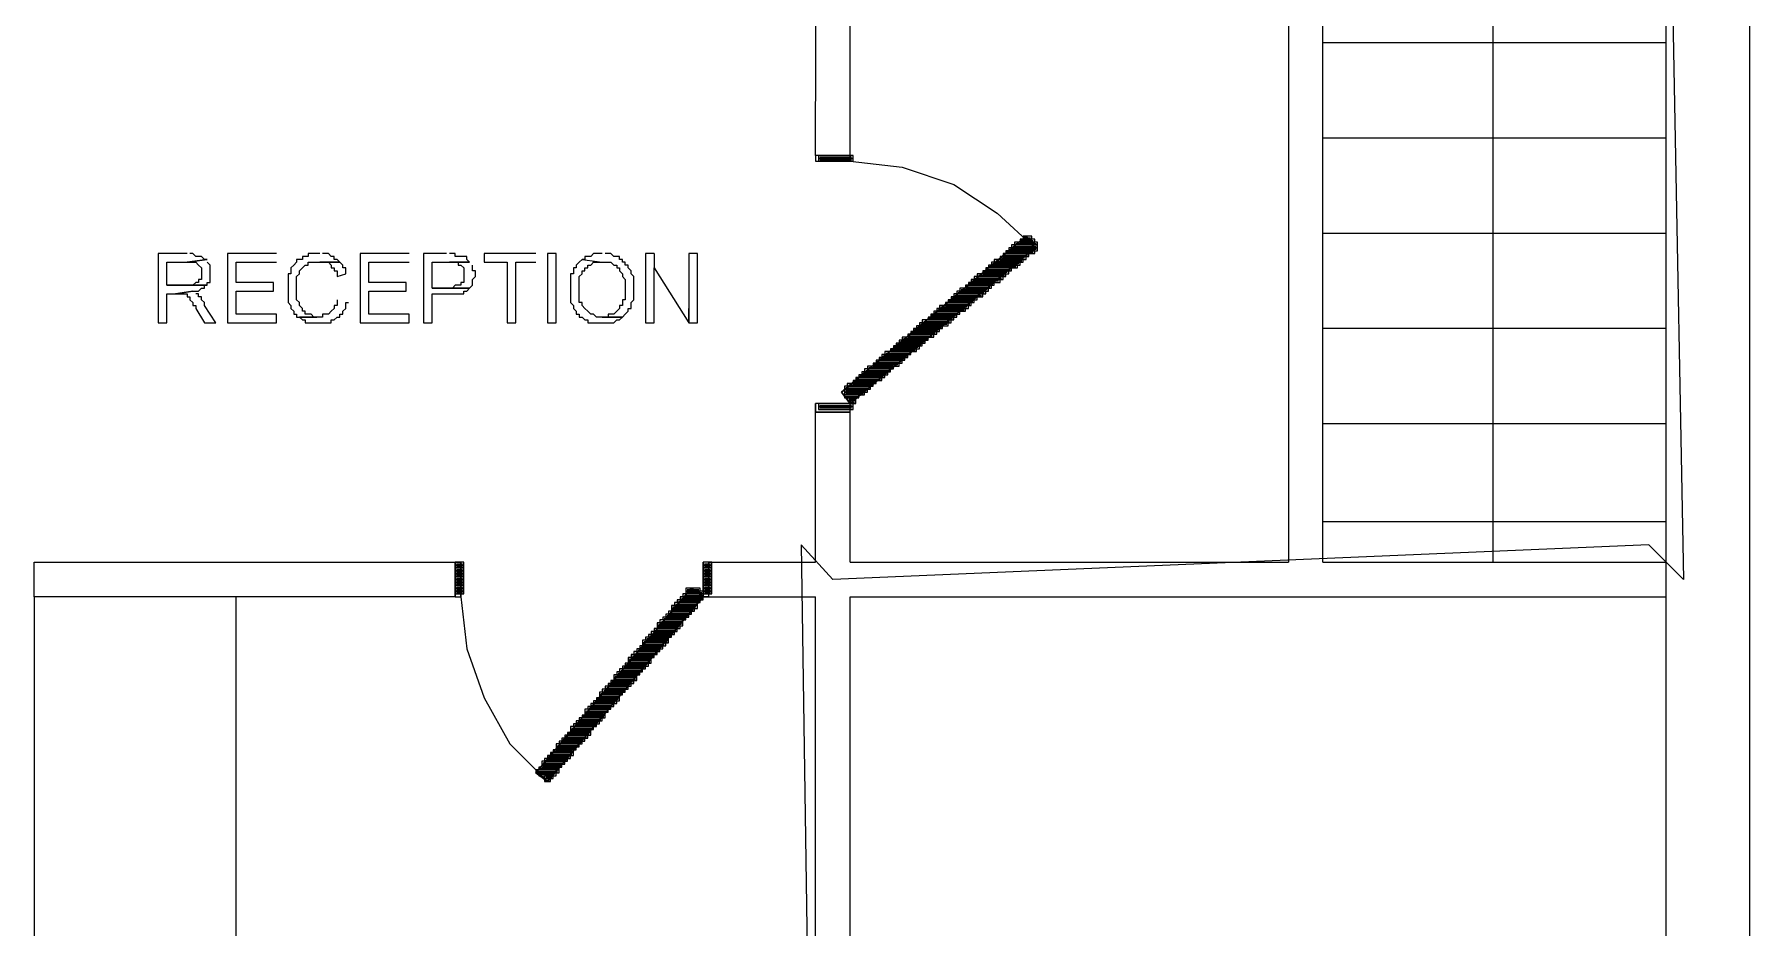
# Model space of a CAD drawing. Header units: millimetres. Extents: x 32 to 412, y 50 to 564.
# Drawn here: x 310.3 to 360.8, y 180.7 to 206.9 of the extents above; entities that cross this region are included whole.
import ezdxf

# ---------------------------------------------------------------- set-up
doc = ezdxf.new("R2010")
doc.units = ezdxf.units.MM
doc.layers.add('lease-plan', color=7, linetype='CONTINUOUS')

msp = doc.modelspace()

# ---------------------------------------------------------------- linework, layer by layer
at = {"layer": 'lease-plan', "color": 7}
for points in [[(360.763, 135.904), (360.763, 247.26)], [(358.814, 244.718), (357.797, 244.718), (358.814, 190.904)], [(357.797, 244.718), (358.814, 190.904), (357.797, 191.921)], [(358.305, 138.447), (358.305, 244.718)], [(333.305, 203.362), (333.39, 232.091)], [(334.322, 203.362), (334.322, 232.091)], [(348.22, 231.837), (347.204, 231.837), (347.204, 191.413)], [(348.22, 191.413), (348.22, 231.837)], [(353.22, 191.413), (353.22, 231.837), (355.17, 230.989)], [(358.305, 206.667), (348.22, 206.667)], [(358.305, 203.87), (348.22, 203.87)], [(334.322, 203.362), (333.305, 203.362)], [(333.305, 203.192), (334.322, 203.192), (334.322, 203.362), (333.305, 203.362), (333.305, 203.192), (333.305, 203.192), (334.322, 203.192), (334.322, 203.362), (333.305, 203.362), (333.305, 203.192), (333.305, 203.192)], [(333.305, 203.362), (333.305, 203.192)], [(333.39, 203.277), (334.407, 203.277), (334.407, 203.362), (333.39, 203.362), (333.39, 203.277), (333.39, 203.277)], [(333.39, 203.192), (334.407, 203.192), (334.407, 203.277), (333.39, 203.277), (333.39, 203.192), (333.39, 203.192)], [(333.432, 203.32), (334.364, 203.32)], [(333.432, 203.235), (334.364, 203.235)], [(334.322, 203.362), (334.322, 203.192)], [(333.305, 203.192), (334.322, 203.192), (335.848, 203.023), (337.373, 202.514), (338.644, 201.667), (339.746, 200.65)], [(334.322, 196.074), (339.746, 200.65), (339.492, 200.989), (334.068, 196.413), (334.322, 196.074), (334.322, 196.074)], [(339.746, 200.65), (339.492, 200.989), (334.068, 196.413), (334.322, 196.074), (339.746, 200.65), (334.322, 196.074)], [(334.068, 196.413), (339.492, 200.989), (339.746, 200.65)], [(339.068, 200.65), (339.831, 200.65), (339.831, 200.735), (339.068, 200.735), (339.068, 200.65), (339.068, 200.65)], [(339.109, 200.692), (339.787, 200.692)], [(339.153, 200.735), (339.831, 200.735), (339.831, 200.82), (339.153, 200.82), (339.153, 200.735), (339.153, 200.735)], [(339.195, 200.777), (339.788, 200.777)], [(339.322, 200.82), (339.746, 200.82), (339.746, 200.904), (339.322, 200.904), (339.322, 200.82), (339.322, 200.82)], [(339.364, 200.862), (339.702, 200.862)], [(339.407, 200.904), (339.661, 200.904), (339.661, 200.989), (339.407, 200.989), (339.407, 200.904), (339.407, 200.904)], [(339.449, 200.947), (339.618, 200.947)], [(358.305, 201.074), (348.22, 201.074)], [(314.831, 200.481), (313.983, 200.481), (313.983, 198.447), (314.237, 198.447), (314.237, 199.294), (314.492, 199.294), (315, 199.379), (315.17, 199.379), (315.254, 199.464), (315.339, 199.464), (315.339, 199.548), (315.424, 199.548), (314.237, 199.548), (314.237, 200.226), (314.831, 200.226), (315.424, 200.311), (315.339, 200.311), (315.254, 200.396), (315.17, 200.396), (315.085, 200.396), (315, 200.481), (314.915, 200.481)], [(315.424, 200.311), (314.831, 200.226), (315.085, 200.226), (315.17, 200.142), (315.254, 200.057), (315.254, 199.718), (315.17, 199.718), (315.17, 199.633), (315.085, 199.633), (315, 199.548), (314.237, 199.548), (315.424, 199.548), (315.424, 199.633), (315.509, 199.633), (315.509, 200.142), (315.424, 200.226)], [(317.458, 200.481), (316.017, 200.481), (316.017, 198.447), (317.458, 198.447), (317.458, 198.701), (316.271, 198.701), (316.271, 199.379), (317.373, 199.379), (317.373, 199.633), (316.271, 199.633), (316.271, 200.226), (317.458, 200.226)], [(318.729, 200.481), (318.559, 200.481), (318.39, 200.481), (318.39, 200.396), (318.305, 200.396), (318.22, 200.396), (318.22, 200.311), (318.051, 200.311), (318.051, 200.226), (317.966, 200.142), (317.881, 200.057), (317.881, 199.887), (317.797, 199.887), (317.797, 199.04), (317.881, 198.955), (317.881, 198.87), (317.966, 198.786), (317.966, 198.701), (318.051, 198.701), (318.051, 198.616), (318.644, 198.616), (318.559, 198.616), (318.475, 198.701), (318.305, 198.701), (318.305, 198.786), (318.22, 198.786), (318.22, 198.87), (318.136, 198.955), (318.136, 199.04), (318.051, 199.125), (318.051, 199.803), (318.136, 199.887), (318.136, 199.972), (318.22, 200.057), (318.305, 200.142), (318.39, 200.142), (318.39, 200.226), (318.559, 200.226), (319.322, 200.226), (319.237, 200.311), (319.153, 200.311), (319.153, 200.396), (319.068, 200.396), (318.983, 200.481), (318.814, 200.481)], [(319.322, 200.226), (318.729, 200.226), (318.814, 200.226), (318.983, 200.226), (319.068, 200.142), (319.068, 200.057), (319.153, 200.057), (319.153, 199.972), (319.237, 199.972), (319.237, 199.803), (319.492, 199.887), (319.492, 200.057), (319.407, 200.057), (319.407, 200.142), (319.322, 200.226)], [(321.356, 200.481), (319.915, 200.481), (319.915, 198.447), (321.356, 198.447), (321.356, 198.701), (320.17, 198.701), (320.17, 199.379), (321.271, 199.379), (321.271, 199.633), (320.17, 199.633), (320.17, 200.226), (321.356, 200.226)], [(322.458, 200.481), (321.78, 200.481), (321.78, 198.447), (322.034, 198.447), (322.034, 199.294), (322.543, 199.294), (322.797, 199.294), (322.881, 199.294), (322.966, 199.294), (322.966, 199.379), (323.051, 199.379), (323.136, 199.464), (322.034, 199.464), (322.034, 200.226), (323.136, 200.226), (323.051, 200.311), (323.051, 200.396), (322.881, 200.396), (322.797, 200.396), (322.712, 200.396), (322.712, 200.481), (322.543, 200.481)], [(323.136, 200.226), (322.543, 200.226), (322.712, 200.226), (322.797, 200.226), (322.797, 200.142), (322.881, 200.142), (322.966, 200.057), (322.966, 199.633), (322.881, 199.633), (322.881, 199.548), (322.797, 199.548), (322.712, 199.548), (322.627, 199.464), (322.034, 199.464), (323.136, 199.464), (323.22, 199.548), (323.22, 199.718), (323.305, 199.803), (323.305, 199.972), (323.22, 199.972), (323.22, 200.142)], [(325.085, 200.481), (323.559, 200.481), (323.559, 200.226), (324.237, 200.226), (324.237, 198.447), (324.492, 198.447), (324.492, 200.226), (325.085, 200.226)], [(325.424, 198.447), (325.678, 198.447), (325.678, 200.481), (325.424, 200.481), (325.424, 198.447), (325.424, 198.447)], [(326.441, 200.311), (326.356, 200.226), (326.271, 200.142), (326.271, 200.057), (326.187, 200.057), (326.187, 199.887), (326.102, 199.887), (326.102, 199.04), (326.187, 198.955), (326.187, 198.87), (326.271, 198.786), (326.271, 198.701), (326.356, 198.701), (326.356, 198.616), (326.441, 198.616), (326.526, 198.531), (326.61, 198.531), (326.61, 198.447), (326.78, 198.447), (326.949, 198.447), (327.034, 198.447), (327.119, 198.447), (327.288, 198.447), (327.373, 198.447), (327.458, 198.531), (327.543, 198.531), (327.627, 198.616), (326.949, 198.616), (326.865, 198.616), (326.78, 198.701), (326.695, 198.701), (326.61, 198.786), (326.526, 198.87), (326.441, 198.955), (326.441, 199.04), (326.356, 199.04), (326.356, 199.803), (326.441, 199.887), (326.441, 199.972), (326.526, 199.972), (326.526, 200.057), (326.61, 200.057), (326.61, 200.142), (326.695, 200.142), (326.78, 200.226), (326.949, 200.226), (327.034, 200.226)], [(327.034, 200.481), (326.865, 200.481), (326.78, 200.481), (326.695, 200.396), (326.61, 200.396), (326.526, 200.396), (326.526, 200.311), (326.441, 200.311), (327.034, 200.226), (327.204, 200.226), (327.288, 200.226), (327.373, 200.142), (327.458, 200.142), (327.458, 200.057), (327.543, 200.057), (327.543, 199.972), (327.627, 199.887), (327.627, 199.803), (327.712, 199.718), (327.712, 199.125), (327.627, 199.125), (327.627, 198.955), (327.543, 198.955), (327.543, 198.87), (327.458, 198.786), (327.373, 198.701), (327.204, 198.701), (327.204, 198.616), (327.119, 198.616), (327.034, 198.616), (327.627, 198.616), (327.712, 198.701), (327.797, 198.786), (327.797, 198.87), (327.882, 198.87), (327.882, 199.04), (327.966, 199.125), (327.966, 199.803), (327.882, 199.887), (327.882, 199.972), (327.797, 200.057), (327.797, 200.142), (327.712, 200.142), (327.712, 200.226), (327.627, 200.226), (327.627, 200.311), (327.543, 200.311), (327.543, 200.396), (327.373, 200.396), (327.288, 200.481), (327.119, 200.481)], [(328.559, 200.481), (328.305, 200.481), (328.305, 198.447), (328.559, 198.447), (328.559, 200.057)], [(328.559, 200.481), (328.559, 200.057), (329.576, 198.447), (329.576, 198.87)], [(329.576, 198.447), (329.831, 198.447), (329.831, 200.481), (329.576, 200.481), (329.576, 198.447), (329.576, 198.447)], [(338.475, 200.142), (339.322, 200.142), (339.322, 200.226), (338.475, 200.226), (338.475, 200.142), (338.475, 200.142)], [(338.516, 200.184), (339.279, 200.184)], [(338.559, 200.226), (339.407, 200.226), (339.407, 200.311), (338.559, 200.311), (338.559, 200.226), (338.559, 200.226)], [(338.601, 200.269), (339.363, 200.269)], [(338.729, 200.311), (339.492, 200.311), (339.492, 200.396), (338.729, 200.396), (338.729, 200.311), (338.729, 200.311)], [(338.77, 200.353), (339.448, 200.353)], [(338.814, 200.396), (339.576, 200.396), (339.576, 200.481), (338.814, 200.481), (338.814, 200.396), (338.814, 200.396)], [(338.855, 200.438), (339.533, 200.438)], [(338.898, 200.481), (339.746, 200.481), (339.746, 200.565), (338.898, 200.565), (338.898, 200.481), (338.898, 200.481)], [(338.94, 200.523), (339.702, 200.523)], [(338.983, 200.565), (339.831, 200.565), (339.831, 200.65), (338.983, 200.65), (338.983, 200.565), (338.983, 200.565)], [(339.025, 200.608), (339.787, 200.608)], [(337.882, 199.633), (338.729, 199.633), (338.729, 199.718), (337.882, 199.718), (337.882, 199.633), (337.882, 199.633)], [(337.966, 199.718), (338.814, 199.718), (338.814, 199.803), (337.966, 199.803), (337.966, 199.718), (337.966, 199.718)], [(338.008, 199.76), (338.77, 199.76)], [(338.051, 199.803), (338.898, 199.803), (338.898, 199.887), (338.051, 199.887), (338.051, 199.803), (338.051, 199.803)], [(338.093, 199.845), (338.855, 199.845)], [(338.22, 199.887), (338.983, 199.887), (338.983, 199.972), (338.22, 199.972), (338.22, 199.887), (338.22, 199.887)], [(338.262, 199.93), (338.94, 199.93)], [(338.305, 199.972), (339.068, 199.972), (339.068, 200.057), (338.305, 200.057), (338.305, 199.972), (338.305, 199.972)], [(338.347, 200.014), (339.024, 200.014)], [(338.39, 200.057), (339.237, 200.057), (339.237, 200.142), (338.39, 200.142), (338.39, 200.057), (338.39, 200.057)], [(338.432, 200.099), (339.194, 200.099)], [(315, 199.379), (314.492, 199.294), (314.661, 199.294), (314.831, 199.294), (314.831, 199.209), (314.915, 199.209), (314.915, 199.125), (315, 199.04), (315, 198.955), (315.085, 198.955), (315.085, 198.87), (315.339, 198.447), (315.678, 198.447), (315.339, 198.955), (315.339, 199.04), (315.254, 199.125), (315.254, 199.209), (315.17, 199.209), (315.17, 199.294), (315.085, 199.294)], [(337.288, 199.125), (338.051, 199.125), (338.051, 199.209), (337.288, 199.209), (337.288, 199.125), (337.288, 199.125)], [(337.373, 199.209), (338.22, 199.209), (338.22, 199.294), (337.373, 199.294), (337.373, 199.209), (337.373, 199.209)], [(337.415, 199.252), (338.177, 199.252)], [(337.458, 199.294), (338.305, 199.294), (338.305, 199.379), (337.458, 199.379), (337.458, 199.294), (337.458, 199.294)], [(337.499, 199.337), (338.262, 199.337)], [(337.543, 199.379), (338.39, 199.379), (338.39, 199.464), (337.543, 199.464), (337.543, 199.379), (337.543, 199.379)], [(337.584, 199.421), (338.346, 199.421)], [(337.712, 199.464), (338.475, 199.464), (338.475, 199.548), (337.712, 199.548), (337.712, 199.464), (337.712, 199.464)], [(337.754, 199.506), (338.431, 199.506)], [(337.797, 199.548), (338.559, 199.548), (338.559, 199.633), (337.797, 199.633), (337.797, 199.548), (337.797, 199.548)], [(337.838, 199.591), (338.516, 199.591)], [(337.923, 199.676), (338.685, 199.676)], [(319.237, 199.125), (319.237, 198.955), (319.153, 198.955), (319.153, 198.87), (319.068, 198.786), (318.983, 198.701), (318.814, 198.701), (318.814, 198.616), (318.136, 198.616), (318.22, 198.531), (318.305, 198.531), (318.305, 198.447), (318.39, 198.447), (318.559, 198.447), (318.729, 198.447), (318.814, 198.447), (318.983, 198.447), (319.068, 198.447), (319.068, 198.531), (319.153, 198.531), (319.237, 198.616), (319.322, 198.616), (319.322, 198.701), (319.407, 198.701), (319.407, 198.786), (319.492, 198.87), (319.492, 199.04), (319.576, 199.04)], [(336.695, 198.616), (337.458, 198.616), (337.458, 198.701), (336.695, 198.701), (336.695, 198.616), (336.695, 198.616)], [(336.78, 198.701), (337.543, 198.701), (337.543, 198.786), (336.78, 198.786), (336.78, 198.701), (336.78, 198.701)], [(336.821, 198.743), (337.499, 198.743)], [(336.865, 198.786), (337.712, 198.786), (337.712, 198.87), (336.865, 198.87), (336.865, 198.786), (336.865, 198.786)], [(336.906, 198.828), (337.668, 198.828)], [(336.949, 198.87), (337.797, 198.87), (337.797, 198.955), (336.949, 198.955), (336.949, 198.87), (336.949, 198.87)], [(336.991, 198.913), (337.753, 198.913)], [(337.119, 198.955), (337.882, 198.955), (337.882, 199.04), (337.119, 199.04), (337.119, 198.955), (337.119, 198.955)], [(337.16, 198.998), (337.838, 198.998)], [(337.204, 199.04), (337.966, 199.04), (337.966, 199.125), (337.204, 199.125), (337.204, 199.04), (337.204, 199.04)], [(337.245, 199.082), (337.923, 199.082)], [(337.33, 199.167), (338.007, 199.167)], [(336.102, 198.108), (336.865, 198.108), (336.865, 198.192), (336.102, 198.192), (336.102, 198.108), (336.102, 198.108)], [(336.187, 198.192), (336.949, 198.192), (336.949, 198.277), (336.187, 198.277), (336.187, 198.192), (336.187, 198.192)], [(336.228, 198.235), (336.906, 198.235)], [(336.271, 198.277), (337.034, 198.277), (337.034, 198.362), (336.271, 198.362), (336.271, 198.277), (336.271, 198.277)], [(336.313, 198.32), (336.99, 198.32)], [(336.356, 198.362), (337.204, 198.362), (337.204, 198.447), (336.356, 198.447), (336.356, 198.362), (336.356, 198.362)], [(336.398, 198.404), (337.16, 198.404)], [(336.441, 198.447), (337.288, 198.447), (337.288, 198.531), (336.441, 198.531), (336.441, 198.447), (336.441, 198.447)], [(336.482, 198.489), (337.245, 198.489)], [(336.61, 198.531), (337.373, 198.531), (337.373, 198.616), (336.61, 198.616), (336.61, 198.531), (336.61, 198.531)], [(336.652, 198.574), (337.329, 198.574)], [(336.737, 198.659), (337.414, 198.659)], [(358.305, 198.277), (348.22, 198.277)], [(335.509, 197.599), (336.271, 197.599), (336.271, 197.684), (335.509, 197.684), (335.509, 197.599), (335.509, 197.599)], [(335.593, 197.684), (336.356, 197.684), (336.356, 197.769), (335.593, 197.769), (335.593, 197.684), (335.593, 197.684)], [(335.635, 197.726), (336.313, 197.726)], [(335.678, 197.769), (336.441, 197.769), (336.441, 197.853), (335.678, 197.853), (335.678, 197.769), (335.678, 197.769)], [(335.72, 197.811), (336.397, 197.811)], [(335.763, 197.853), (336.526, 197.853), (336.526, 197.938), (335.763, 197.938), (335.763, 197.853), (335.763, 197.853)], [(335.804, 197.896), (336.482, 197.896)], [(335.848, 197.938), (336.61, 197.938), (336.61, 198.023), (335.848, 198.023), (335.848, 197.938), (335.848, 197.938)], [(335.889, 197.981), (336.567, 197.981)], [(336.017, 198.023), (336.78, 198.023), (336.78, 198.108), (336.017, 198.108), (336.017, 198.023), (336.017, 198.023)], [(336.059, 198.065), (336.736, 198.065)], [(336.143, 198.15), (336.821, 198.15)], [(334.831, 197.091), (335.593, 197.091), (335.593, 197.176), (334.831, 197.176), (334.831, 197.091), (334.831, 197.091)], [(335, 197.176), (335.763, 197.176), (335.763, 197.26), (335, 197.26), (335, 197.176), (335, 197.176)], [(335.042, 197.218), (335.719, 197.218)], [(335.085, 197.26), (335.848, 197.26), (335.848, 197.345), (335.085, 197.345), (335.085, 197.26), (335.085, 197.26)], [(335.126, 197.303), (335.804, 197.303)], [(335.17, 197.345), (335.932, 197.345), (335.932, 197.43), (335.17, 197.43), (335.17, 197.345), (335.17, 197.345)], [(335.211, 197.387), (335.889, 197.387)], [(335.254, 197.43), (336.017, 197.43), (336.017, 197.514), (335.254, 197.514), (335.254, 197.43), (335.254, 197.43)], [(335.296, 197.472), (335.974, 197.472)], [(335.339, 197.514), (336.102, 197.514), (336.102, 197.599), (335.339, 197.599), (335.339, 197.514), (335.339, 197.514)], [(335.381, 197.557), (336.058, 197.557)], [(335.55, 197.642), (336.228, 197.642)], [(334.237, 196.582), (335, 196.582), (335, 196.667), (334.237, 196.667), (334.237, 196.582), (334.237, 196.582)], [(334.407, 196.667), (335.085, 196.667), (335.085, 196.752), (334.407, 196.752), (334.407, 196.667), (334.407, 196.667)], [(334.449, 196.709), (335.042, 196.709)], [(334.492, 196.752), (335.254, 196.752), (335.254, 196.837), (334.492, 196.837), (334.492, 196.752), (334.492, 196.752)], [(334.533, 196.794), (335.211, 196.794)], [(334.576, 196.837), (335.339, 196.837), (335.339, 196.921), (334.576, 196.921), (334.576, 196.837), (334.576, 196.837)], [(334.618, 196.879), (335.296, 196.879)], [(334.661, 196.921), (335.424, 196.921), (335.424, 197.006), (334.661, 197.006), (334.661, 196.921), (334.661, 196.921)], [(334.703, 196.964), (335.38, 196.964)], [(334.746, 197.006), (335.509, 197.006), (335.509, 197.091), (334.746, 197.091), (334.746, 197.006), (334.746, 197.006)], [(334.787, 197.048), (335.465, 197.048)], [(334.872, 197.133), (335.55, 197.133)], [(334.322, 196.074), (334.068, 196.413)], [(334.153, 196.498), (334.915, 196.498), (334.915, 196.582), (334.153, 196.582), (334.153, 196.498), (334.153, 196.498)], [(334.153, 196.413), (334.831, 196.413), (334.831, 196.498), (334.153, 196.498), (334.153, 196.413), (334.153, 196.413)], [(334.153, 196.328), (334.746, 196.328), (334.746, 196.413), (334.153, 196.413), (334.153, 196.328), (334.153, 196.328)], [(334.153, 196.243), (334.576, 196.243), (334.576, 196.328), (334.153, 196.328), (334.153, 196.243), (334.153, 196.243)], [(334.194, 196.54), (334.872, 196.54)], [(334.194, 196.37), (334.702, 196.37)], [(334.194, 196.286), (334.533, 196.286)], [(334.195, 196.455), (334.788, 196.455)], [(334.237, 196.159), (334.492, 196.159), (334.492, 196.243), (334.237, 196.243), (334.237, 196.159), (334.237, 196.159)], [(334.279, 196.625), (334.957, 196.625)], [(334.28, 196.201), (334.449, 196.201)], [(334.322, 196.074), (334.492, 196.074), (334.492, 196.159), (334.322, 196.159), (334.322, 196.074), (334.322, 196.074)], [(333.305, 195.82), (334.322, 195.82), (334.322, 196.074), (333.305, 196.074), (333.305, 195.82), (333.305, 195.82), (334.322, 195.82), (334.322, 196.074), (333.305, 196.074), (333.305, 195.82), (333.305, 195.82)], [(333.305, 195.82), (333.305, 196.074)], [(334.322, 196.074), (333.305, 196.074)], [(333.305, 191.413), (333.305, 195.82)], [(334.322, 191.413), (334.322, 195.82), (333.305, 195.82)], [(333.39, 195.989), (334.407, 195.989), (334.407, 196.074), (333.39, 196.074), (333.39, 195.989), (333.39, 195.989)], [(333.39, 195.904), (334.407, 195.904), (334.407, 195.989), (333.39, 195.989), (333.39, 195.904), (333.39, 195.904)], [(333.432, 196.031), (334.364, 196.031)], [(333.432, 195.947), (334.364, 195.947)], [(334.322, 195.82), (334.322, 196.074)], [(334.365, 196.116), (334.449, 196.116)], [(358.305, 195.481), (348.22, 195.481)], [(358.305, 192.599), (348.22, 192.599)], [(332.882, 191.921), (333.814, 129.04), (332.797, 130.057)], [(357.797, 191.921), (333.814, 190.904), (332.882, 191.921)], [(333.814, 190.904), (332.882, 191.921), (333.814, 129.04)], [(358.814, 190.904), (357.797, 191.921), (333.814, 190.904)], [(310.339, 191.413), (322.712, 191.413)], [(322.712, 190.396), (310.339, 190.396), (310.339, 191.413)], [(322.712, 190.396), (322.712, 191.413)], [(322.712, 191.328), (322.966, 191.328), (322.966, 191.413), (322.712, 191.413), (322.712, 191.328), (322.712, 191.328)], [(322.712, 190.396), (322.881, 190.396), (322.881, 191.413), (322.712, 191.413), (322.712, 190.396), (322.712, 190.396), (322.881, 190.396), (322.881, 191.413), (322.712, 191.413), (322.712, 190.396), (322.712, 190.396)], [(322.712, 191.413), (322.881, 191.413)], [(322.712, 191.243), (322.966, 191.243), (322.966, 191.328), (322.712, 191.328), (322.712, 191.243), (322.712, 191.243)], [(322.712, 191.159), (322.966, 191.159), (322.966, 191.243), (322.712, 191.243), (322.712, 191.159), (322.712, 191.159)], [(322.712, 191.074), (322.966, 191.074), (322.966, 191.159), (322.712, 191.159), (322.712, 191.074), (322.712, 191.074)], [(322.754, 191.37), (322.924, 191.37)], [(322.754, 191.286), (322.924, 191.286)], [(322.754, 191.201), (322.924, 191.201)], [(322.754, 191.116), (322.924, 191.116)], [(322.881, 191.413), (322.881, 190.396), (323.051, 188.87), (323.559, 187.43), (324.322, 186.074), (325.424, 184.972)], [(330, 191.328), (330.254, 191.328), (330.254, 191.413), (330, 191.413), (330, 191.328), (330, 191.328)], [(330, 190.396), (330.17, 190.396), (330.17, 191.413), (330, 191.413), (330, 190.396), (330, 190.396), (330.17, 190.396), (330.17, 191.413), (330, 191.413), (330, 190.396), (330, 190.396)], [(330.17, 191.413), (330, 191.413)], [(330, 190.396), (330, 191.413)], [(330, 191.243), (330.254, 191.243), (330.254, 191.328), (330, 191.328), (330, 191.243), (330, 191.243)], [(330, 191.159), (330.254, 191.159), (330.254, 191.243), (330, 191.243), (330, 191.159), (330, 191.159)], [(330, 191.074), (330.254, 191.074), (330.254, 191.159), (330, 191.159), (330, 191.074), (330, 191.074)], [(330.043, 191.37), (330.212, 191.37)], [(330.043, 191.286), (330.212, 191.286)], [(330.043, 191.201), (330.212, 191.201)], [(330.043, 191.116), (330.212, 191.116)], [(330.17, 191.413), (333.305, 191.413)], [(330.17, 190.396), (330.17, 191.413)], [(334.322, 191.413), (347.204, 191.413)], [(348.22, 191.413), (358.305, 191.413)], [(322.712, 190.989), (322.966, 190.989), (322.966, 191.074), (322.712, 191.074), (322.712, 190.989), (322.712, 190.989)], [(322.712, 190.904), (322.966, 190.904), (322.966, 190.989), (322.712, 190.989), (322.712, 190.904), (322.712, 190.904)], [(322.712, 190.82), (322.966, 190.82), (322.966, 190.904), (322.712, 190.904), (322.712, 190.82), (322.712, 190.82)], [(322.712, 190.735), (322.966, 190.735), (322.966, 190.82), (322.712, 190.82), (322.712, 190.735), (322.712, 190.735)], [(322.712, 190.65), (322.966, 190.65), (322.966, 190.735), (322.712, 190.735), (322.712, 190.65), (322.712, 190.65)], [(322.712, 190.565), (322.966, 190.565), (322.966, 190.65), (322.712, 190.65), (322.712, 190.565), (322.712, 190.565)], [(322.754, 191.031), (322.924, 191.031)], [(322.754, 190.947), (322.924, 190.947)], [(322.754, 190.862), (322.924, 190.862)], [(322.754, 190.777), (322.924, 190.777)], [(322.754, 190.692), (322.924, 190.692)], [(322.754, 190.608), (322.924, 190.608)], [(330, 190.396), (325.424, 184.972), (325.085, 185.226), (329.661, 190.65), (330, 190.396), (330, 190.396)], [(325.424, 184.972), (325.085, 185.226), (329.661, 190.65), (330, 190.396), (325.424, 184.972), (330, 190.396)], [(329.661, 190.65), (325.085, 185.226), (325.424, 184.972)], [(329.492, 190.565), (329.915, 190.565), (329.915, 190.65), (329.492, 190.65), (329.492, 190.565), (329.492, 190.565)], [(329.533, 190.608), (329.872, 190.608)], [(330, 190.396), (329.661, 190.65)], [(330, 190.989), (330.254, 190.989), (330.254, 191.074), (330, 191.074), (330, 190.989), (330, 190.989)], [(330, 190.904), (330.254, 190.904), (330.254, 190.989), (330, 190.989), (330, 190.904), (330, 190.904)], [(330, 190.82), (330.254, 190.82), (330.254, 190.904), (330, 190.904), (330, 190.82), (330, 190.82)], [(330, 190.735), (330.254, 190.735), (330.254, 190.82), (330, 190.82), (330, 190.735), (330, 190.735)], [(330, 190.65), (330.254, 190.65), (330.254, 190.735), (330, 190.735), (330, 190.65), (330, 190.65)], [(330, 190.565), (330.254, 190.565), (330.254, 190.65), (330, 190.65), (330, 190.565), (330, 190.565)], [(330.043, 191.031), (330.212, 191.031)], [(330.043, 190.947), (330.212, 190.947)], [(330.043, 190.862), (330.212, 190.862)], [(330.043, 190.777), (330.212, 190.777)], [(330.043, 190.692), (330.212, 190.692)], [(330.043, 190.608), (330.212, 190.608)], [(310.339, 148.447), (316.271, 148.447), (316.271, 190.396), (310.339, 190.396), (310.339, 148.447), (310.339, 148.447)], [(322.712, 190.481), (322.966, 190.481), (322.966, 190.565), (322.712, 190.565), (322.712, 190.481), (322.712, 190.481)], [(322.712, 190.396), (322.881, 190.396)], [(322.754, 190.523), (322.924, 190.523)], [(329.068, 190.057), (329.831, 190.057), (329.831, 190.142), (329.068, 190.142), (329.068, 190.057), (329.068, 190.057)], [(329.109, 190.099), (329.787, 190.099)], [(329.153, 190.142), (329.831, 190.142), (329.831, 190.226), (329.153, 190.226), (329.153, 190.142), (329.153, 190.142)], [(329.195, 190.184), (329.788, 190.184)], [(329.237, 190.226), (329.915, 190.226), (329.915, 190.311), (329.237, 190.311), (329.237, 190.226), (329.237, 190.226)], [(329.28, 190.269), (329.873, 190.269)], [(329.322, 190.311), (330, 190.311), (330, 190.396), (329.322, 190.396), (329.322, 190.311), (329.322, 190.311)], [(329.365, 190.353), (329.957, 190.353)], [(329.407, 190.396), (330, 190.396), (330, 190.481), (329.407, 190.481), (329.407, 190.396), (329.407, 190.396)], [(329.448, 190.438), (329.957, 190.438)], [(329.492, 190.481), (330, 190.481), (330, 190.565), (329.492, 190.565), (329.492, 190.481), (329.492, 190.481)], [(329.534, 190.523), (329.957, 190.523)], [(330, 190.481), (330.254, 190.481), (330.254, 190.565), (330, 190.565), (330, 190.481), (330, 190.481)], [(330.17, 190.396), (330, 190.396)], [(330.043, 190.523), (330.212, 190.523)], [(330.17, 190.396), (333.305, 190.396)], [(333.305, 148.447), (333.305, 190.396)], [(334.322, 190.396), (358.305, 190.396)], [(334.322, 138.447), (334.322, 190.396)], [(328.644, 189.548), (329.407, 189.548), (329.407, 189.633), (328.644, 189.633), (328.644, 189.548), (328.644, 189.548)], [(328.729, 189.633), (329.407, 189.633), (329.407, 189.718), (328.729, 189.718), (328.729, 189.633), (328.729, 189.633)], [(328.771, 189.676), (329.364, 189.676)], [(328.814, 189.718), (329.492, 189.718), (329.492, 189.803), (328.814, 189.803), (328.814, 189.718), (328.814, 189.718)], [(328.856, 189.76), (329.449, 189.76)], [(328.898, 189.803), (329.576, 189.803), (329.576, 189.887), (328.898, 189.887), (328.898, 189.803), (328.898, 189.803)], [(328.941, 189.845), (329.534, 189.845)], [(328.983, 189.887), (329.661, 189.887), (329.661, 189.972), (328.983, 189.972), (328.983, 189.887), (328.983, 189.887)], [(329.026, 189.93), (329.618, 189.93)], [(329.068, 189.972), (329.746, 189.972), (329.746, 190.057), (329.068, 190.057), (329.068, 189.972), (329.068, 189.972)], [(329.11, 190.014), (329.703, 190.014)], [(328.22, 189.04), (328.983, 189.04), (328.983, 189.125), (328.22, 189.125), (328.22, 189.04), (328.22, 189.04)], [(328.305, 189.125), (328.983, 189.125), (328.983, 189.209), (328.305, 189.209), (328.305, 189.125), (328.305, 189.125)], [(328.348, 189.167), (328.94, 189.167)], [(328.39, 189.209), (329.068, 189.209), (329.068, 189.294), (328.39, 189.294), (328.39, 189.209), (328.39, 189.209)], [(328.432, 189.252), (329.025, 189.252)], [(328.475, 189.294), (329.153, 189.294), (329.153, 189.379), (328.475, 189.379), (328.475, 189.294), (328.475, 189.294)], [(328.517, 189.337), (329.11, 189.337)], [(328.559, 189.379), (329.237, 189.379), (329.237, 189.464), (328.559, 189.464), (328.559, 189.379), (328.559, 189.379)], [(328.602, 189.421), (329.195, 189.421)], [(328.644, 189.464), (329.322, 189.464), (329.322, 189.548), (328.644, 189.548), (328.644, 189.464), (328.644, 189.464)], [(328.686, 189.591), (329.363, 189.591)], [(328.687, 189.506), (329.279, 189.506)], [(327.797, 188.531), (328.475, 188.531), (328.475, 188.616), (327.797, 188.616), (327.797, 188.531), (327.797, 188.531)], [(327.882, 188.616), (328.559, 188.616), (328.559, 188.701), (327.882, 188.701), (327.882, 188.616), (327.882, 188.616)], [(327.924, 188.659), (328.517, 188.659)], [(327.966, 188.701), (328.644, 188.701), (328.644, 188.786), (327.966, 188.786), (327.966, 188.701), (327.966, 188.701)], [(328.009, 188.743), (328.601, 188.743)], [(328.051, 188.786), (328.729, 188.786), (328.729, 188.87), (328.051, 188.87), (328.051, 188.786), (328.051, 188.786)], [(328.093, 188.828), (328.686, 188.828)], [(328.136, 188.87), (328.814, 188.87), (328.814, 188.955), (328.136, 188.955), (328.136, 188.87), (328.136, 188.87)], [(328.178, 188.913), (328.771, 188.913)], [(328.22, 188.955), (328.898, 188.955), (328.898, 189.04), (328.22, 189.04), (328.22, 188.955), (328.22, 188.955)], [(328.262, 189.082), (328.94, 189.082)], [(328.263, 188.998), (328.856, 188.998)], [(327.373, 188.023), (328.051, 188.023), (328.051, 188.108), (327.373, 188.108), (327.373, 188.023), (327.373, 188.023)], [(327.458, 188.108), (328.136, 188.108), (328.136, 188.192), (327.458, 188.192), (327.458, 188.108), (327.458, 188.108)], [(327.5, 188.15), (328.093, 188.15)], [(327.543, 188.192), (328.22, 188.192), (328.22, 188.277), (327.543, 188.277), (327.543, 188.192), (327.543, 188.192)], [(327.585, 188.235), (328.178, 188.235)], [(327.627, 188.277), (328.305, 188.277), (328.305, 188.362), (327.627, 188.362), (327.627, 188.277), (327.627, 188.277)], [(327.67, 188.32), (328.263, 188.32)], [(327.712, 188.362), (328.39, 188.362), (328.39, 188.447), (327.712, 188.447), (327.712, 188.362), (327.712, 188.362)], [(327.754, 188.404), (328.347, 188.404)], [(327.797, 188.447), (328.475, 188.447), (328.475, 188.531), (327.797, 188.531), (327.797, 188.447), (327.797, 188.447)], [(327.839, 188.574), (328.432, 188.574)], [(327.839, 188.489), (328.432, 188.489)], [(326.949, 187.514), (327.627, 187.514), (327.627, 187.599), (326.949, 187.599), (326.949, 187.514), (326.949, 187.514)], [(327.034, 187.599), (327.712, 187.599), (327.712, 187.684), (327.034, 187.684), (327.034, 187.599), (327.034, 187.599)], [(327.076, 187.642), (327.669, 187.642)], [(327.119, 187.684), (327.797, 187.684), (327.797, 187.769), (327.119, 187.769), (327.119, 187.684), (327.119, 187.684)], [(327.161, 187.726), (327.754, 187.726)], [(327.204, 187.769), (327.882, 187.769), (327.882, 187.853), (327.204, 187.853), (327.204, 187.769), (327.204, 187.769)], [(327.246, 187.811), (327.839, 187.811)], [(327.288, 187.853), (327.966, 187.853), (327.966, 187.938), (327.288, 187.938), (327.288, 187.853), (327.288, 187.853)], [(327.331, 187.896), (327.924, 187.896)], [(327.373, 187.938), (328.051, 187.938), (328.051, 188.023), (327.373, 188.023), (327.373, 187.938), (327.373, 187.938)], [(327.415, 188.065), (328.008, 188.065)], [(327.415, 187.981), (328.008, 187.981)], [(326.526, 187.006), (327.204, 187.006), (327.204, 187.091), (326.526, 187.091), (326.526, 187.006), (326.526, 187.006)], [(326.61, 187.091), (327.288, 187.091), (327.288, 187.176), (326.61, 187.176), (326.61, 187.091), (326.61, 187.091)], [(326.653, 187.133), (327.246, 187.133)], [(326.695, 187.176), (327.373, 187.176), (327.373, 187.26), (326.695, 187.26), (326.695, 187.176), (326.695, 187.176)], [(326.737, 187.218), (327.33, 187.218)], [(326.78, 187.26), (327.458, 187.26), (327.458, 187.345), (326.78, 187.345), (326.78, 187.26), (326.78, 187.26)], [(326.822, 187.303), (327.415, 187.303)], [(326.865, 187.345), (327.543, 187.345), (327.543, 187.43), (326.865, 187.43), (326.865, 187.345), (326.865, 187.345)], [(326.907, 187.387), (327.5, 187.387)], [(326.949, 187.43), (327.543, 187.43), (327.543, 187.514), (326.949, 187.514), (326.949, 187.43), (326.949, 187.43)], [(326.991, 187.472), (327.499, 187.472)], [(326.992, 187.557), (327.585, 187.557)], [(326.102, 186.498), (326.78, 186.498), (326.78, 186.582), (326.102, 186.582), (326.102, 186.498), (326.102, 186.498)], [(326.187, 186.582), (326.865, 186.582), (326.865, 186.667), (326.187, 186.667), (326.187, 186.582), (326.187, 186.582)], [(326.229, 186.625), (326.822, 186.625)], [(326.271, 186.667), (326.949, 186.667), (326.949, 186.752), (326.271, 186.752), (326.271, 186.667), (326.271, 186.667)], [(326.314, 186.709), (326.907, 186.709)], [(326.356, 186.752), (327.034, 186.752), (327.034, 186.837), (326.356, 186.837), (326.356, 186.752), (326.356, 186.752)], [(326.398, 186.794), (326.991, 186.794)], [(326.441, 186.837), (327.119, 186.837), (327.119, 186.921), (326.441, 186.921), (326.441, 186.837), (326.441, 186.837)], [(326.483, 186.879), (327.076, 186.879)], [(326.526, 186.921), (327.119, 186.921), (327.119, 187.006), (326.526, 187.006), (326.526, 186.921), (326.526, 186.921)], [(326.567, 186.964), (327.075, 186.964)], [(326.568, 187.048), (327.161, 187.048)], [(325.678, 185.989), (326.356, 185.989), (326.356, 186.074), (325.678, 186.074), (325.678, 185.989), (325.678, 185.989)], [(325.763, 186.074), (326.441, 186.074), (326.441, 186.159), (325.763, 186.159), (325.763, 186.074), (325.763, 186.074)], [(325.805, 186.116), (326.398, 186.116)], [(325.848, 186.159), (326.526, 186.159), (326.526, 186.243), (325.848, 186.243), (325.848, 186.159), (325.848, 186.159)], [(325.89, 186.201), (326.483, 186.201)], [(325.932, 186.243), (326.61, 186.243), (326.61, 186.328), (325.932, 186.328), (325.932, 186.243), (325.932, 186.243)], [(325.975, 186.286), (326.568, 186.286)], [(326.017, 186.328), (326.695, 186.328), (326.695, 186.413), (326.017, 186.413), (326.017, 186.328), (326.017, 186.328)], [(326.059, 186.37), (326.652, 186.37)], [(326.102, 186.413), (326.695, 186.413), (326.695, 186.498), (326.102, 186.498), (326.102, 186.413), (326.102, 186.413)], [(326.143, 186.455), (326.651, 186.455)], [(326.144, 186.54), (326.737, 186.54)], [(325.254, 185.481), (325.932, 185.481), (325.932, 185.565), (325.254, 185.565), (325.254, 185.481), (325.254, 185.481)], [(325.339, 185.565), (326.017, 185.565), (326.017, 185.65), (325.339, 185.65), (325.339, 185.565), (325.339, 185.565)], [(325.381, 185.608), (325.974, 185.608)], [(325.424, 185.65), (326.102, 185.65), (326.102, 185.735), (325.424, 185.735), (325.424, 185.65), (325.424, 185.65)], [(325.466, 185.692), (326.059, 185.692)], [(325.509, 185.735), (326.187, 185.735), (326.187, 185.82), (325.509, 185.82), (325.509, 185.735), (325.509, 185.735)], [(325.551, 185.777), (326.144, 185.777)], [(325.593, 185.82), (326.187, 185.82), (326.187, 185.904), (325.593, 185.904), (325.593, 185.82), (325.593, 185.82)], [(325.635, 185.862), (326.143, 185.862)], [(325.678, 185.904), (326.271, 185.904), (326.271, 185.989), (325.678, 185.989), (325.678, 185.904), (325.678, 185.904)], [(325.72, 186.031), (326.313, 186.031)], [(325.72, 185.947), (326.228, 185.947)], [(325.085, 185.226), (325.763, 185.226), (325.763, 185.311), (325.085, 185.311), (325.085, 185.226), (325.085, 185.226)], [(325.127, 185.269), (325.72, 185.269)], [(325.17, 185.311), (325.763, 185.311), (325.763, 185.396), (325.17, 185.396), (325.17, 185.311), (325.17, 185.311)], [(325.17, 185.142), (325.678, 185.142), (325.678, 185.226), (325.17, 185.226), (325.17, 185.142), (325.17, 185.142)], [(325.211, 185.353), (325.719, 185.353)], [(325.212, 185.184), (325.635, 185.184)], [(325.254, 185.396), (325.848, 185.396), (325.848, 185.481), (325.254, 185.481), (325.254, 185.396), (325.254, 185.396)], [(325.296, 185.438), (325.804, 185.438)], [(325.297, 185.523), (325.89, 185.523)], [(325.339, 185.057), (325.593, 185.057), (325.593, 185.142), (325.339, 185.142), (325.339, 185.057), (325.339, 185.057)], [(325.339, 184.972), (325.509, 184.972), (325.509, 185.057), (325.339, 185.057), (325.339, 184.972), (325.339, 184.972)], [(325.381, 185.099), (325.551, 185.099)], [(325.381, 185.014), (325.466, 185.014)]]:
    msp.add_lwpolyline(points, dxfattribs=at)

doc.saveas('drawing.dxf')
